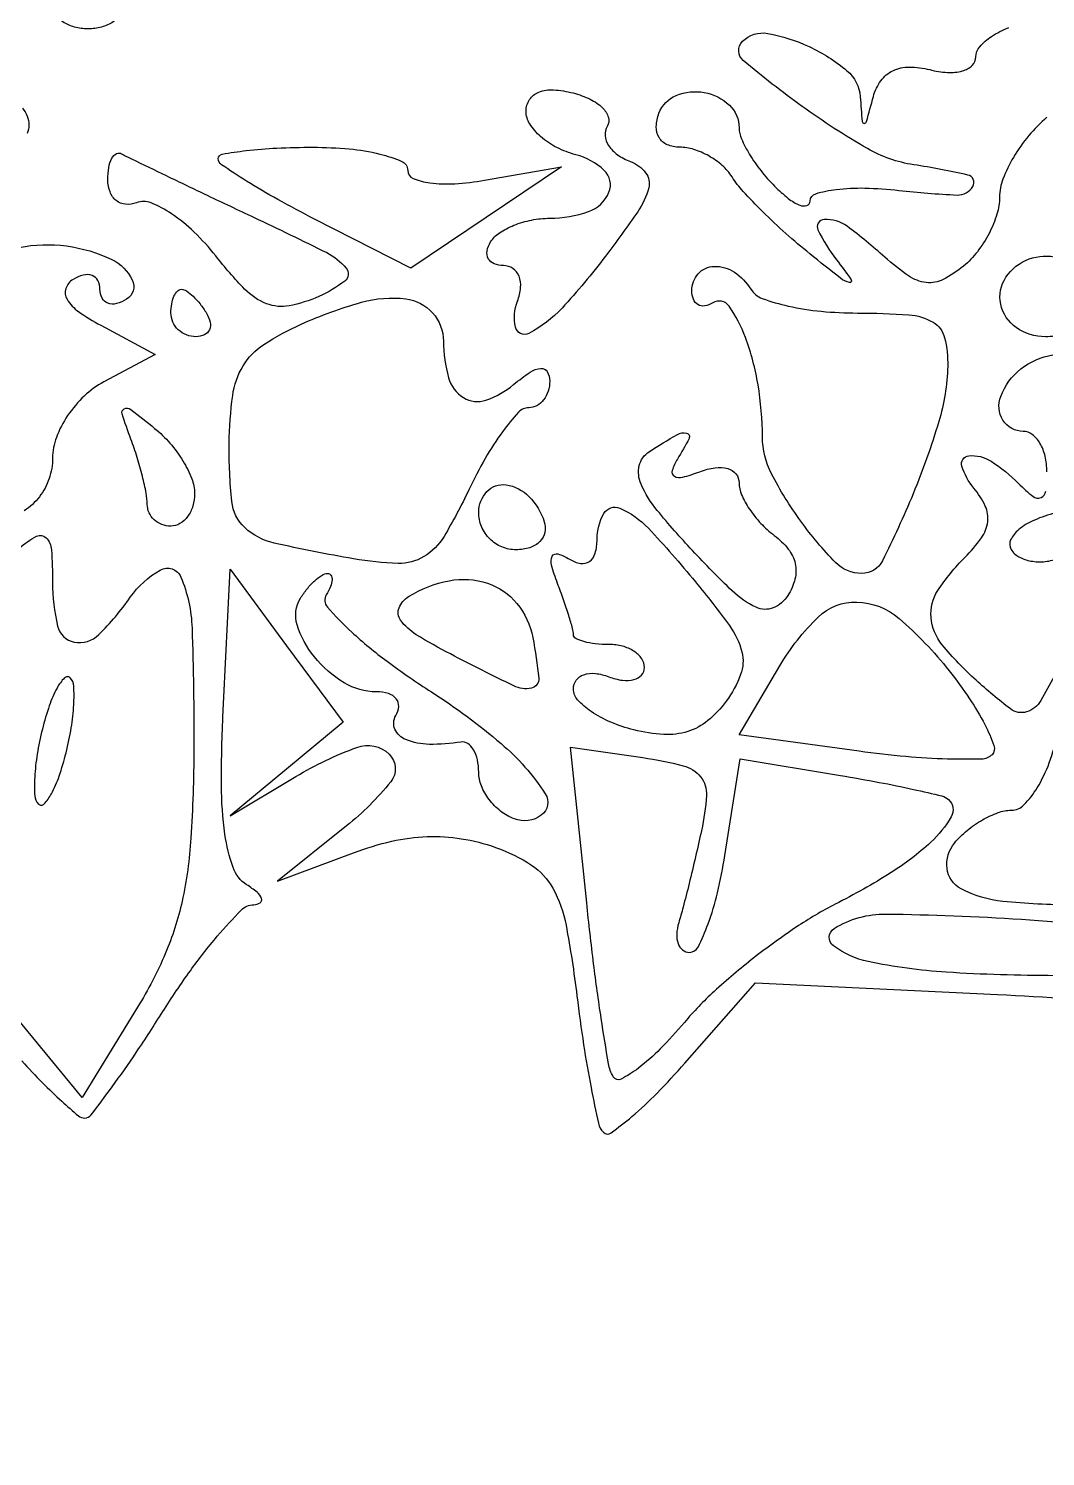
# Model space of a CAD drawing. Header units: inches. Extents: x -279 to 561, y -345 to 342.
# Drawn here: x -210.0824 to -209.7678, y -300.8446 to -300.4028 of the extents above; entities that cross this region are included whole.
import ezdxf

# ---------------------------------------------------------------- set-up
doc = ezdxf.new("R2010")
doc.units = ezdxf.units.IN
doc.header["$LTSCALE"] = 0.5
doc.header["$MEASUREMENT"] = 0

msp = doc.modelspace()

# ---------------------------------------------------------------- linework, layer by layer
for points in [[(-205.72684, -301.74723, -0.00001), (-206.54741, -301.74907, -0.000412)], [(-206.54191, -301.73765, -0.00001), (-205.72683, -301.73995, -0.41338)], [(-209.7673, -300.43022, 0.042654), (-209.77291, -300.43591, 0.039092), (-209.77765, -300.44264, 0.041395), (-209.78092, -300.44934, 0.092868), (-209.78196, -300.45489, -0.075721), (-209.78277, -300.46021, -0.044505), (-209.78522, -300.46617, -0.043355), (-209.78882, -300.47182, -0.056197), (-209.79308, -300.47625, -0.055029), (-209.79939, -300.48041, -0.147499), (-209.80462, -300.48136, -0.123185), (-209.81011, -300.47931, -0.033101), (-209.81747, -300.47348, 0.025982), (-209.82916, -300.46396, 0.173315), (-209.83624, -300.46186, 0.535168), (-209.83814, -300.46508, 0.052401), (-209.83243, -300.47431, -0.011668), (-209.82787, -300.48049, -0.684597), (-209.82843, -300.48134, -0.111864), (-209.83114, -300.48006, -0.003581), (-209.84069, -300.47247, -0.01309), (-209.84809, -300.46619, -0.012489), (-209.85526, -300.45944, -0.012531), (-209.86129, -300.45315, -0.042803), (-209.86474, -300.44866, 0.070457), (-209.86775, -300.44516, 0.05185), (-209.87193, -300.4422, 0.052294), (-209.87658, -300.44018, 0.076172), (-209.88099, -300.43951, -0.101934), (-209.8848, -300.43872, -0.156578), (-209.88731, -300.43653, -0.145096), (-209.88819, -300.43314, -0.083504), (-209.88735, -300.42898, -0.205411), (-209.88201, -300.42349, -0.144435), (-209.87334, -300.42256, -0.144929), (-209.86557, -300.42648, -0.206704), (-209.86254, -300.43349, 0.104986), (-209.86181, -300.43694, 0.032098), (-209.85932, -300.4417, 0.030558), (-209.85576, -300.44682, 0.029119), (-209.85156, -300.45154, 0.027468), (-209.84733, -300.45533, 0.069683), (-209.84379, -300.45743, 0.177141), (-209.84158, -300.45753, 0.327725), (-209.84057, -300.45615, -0.331802), (-209.83886, -300.45387, -0.042402), (-209.8325, -300.45255, -0.036144), (-209.82362, -300.45213, -0.021657), (-209.81309, -300.45285, 0.015856), (-209.79511, -300.45428, 0.281286), (-209.79021, -300.4516, 0.504637), (-209.79174, -300.4481, 0.017965), (-209.80853, -300.44492, -0.092942), (-209.82287, -300.4399, -0.025634), (-209.84302, -300.42689, -0.019109), (-209.86126, -300.41265, -0.43913), (-209.86151, -300.40673, -0.245779), (-209.85369, -300.40428, -0.065393), (-209.84084, -300.40838, -0.064136), (-209.82919, -300.41582, -0.203724), (-209.82506, -300.42388, 0.002858), (-209.82447, -300.43154, 0.395126), (-209.82385, -300.43211, 0.332516), (-209.82311, -300.43154, 0.002549), (-209.82101, -300.42381, -0.091974), (-209.8187, -300.41893, -0.125741), (-209.81497, -300.41583, -0.112145), (-209.80987, -300.41468, -0.063295), (-209.80355, -300.4155, 0.049154), (-209.79809, -300.41637, 0.082383), (-209.79347, -300.41589, 0.120509), (-209.79042, -300.41418, 0.208339), (-209.78928, -300.41156, -0.181781), (-209.78809, -300.40839, -0.067493), (-209.78444, -300.40521, -0.055581), (-209.77911, -300.4025, -0.042423)], [(-210.08434, -300.42744, -0.18703), (-210.08233, -300.43261, -0.108972), (-210.08291, -300.43521, -0.182303)], [(-210.08533, -300.47048, -0.08016), (-210.0707, -300.47005, -0.07996), (-210.05666, -300.47425, -0.169361), (-210.05034, -300.48057, -0.384045), (-210.05209, -300.48654, -0.075874), (-210.05525, -300.48789, -0.153046), (-210.05793, -300.48775, -0.186824), (-210.0597, -300.48617, -0.119364), (-210.06035, -300.48346, 0.120336), (-210.06101, -300.48076, 0.18716), (-210.0628, -300.47919, 0.152305), (-210.06549, -300.47905, 0.075312), (-210.06867, -300.48041, 0.177926), (-210.07089, -300.48324, 0.21736), (-210.07051, -300.48655, 0.103862), (-210.06695, -300.49036, 0.030561), (-210.06011, -300.49458), (-210.04324, -300.50361), (-210.05912, -300.51211, 0.066329), (-210.0652, -300.51648, 0.05549), (-210.07034, -300.52254, 0.057641), (-210.07383, -300.52929, 0.090855), (-210.07501, -300.53569, -0.082174), (-210.07605, -300.542, -0.082442), (-210.07907, -300.54763, -0.082487), (-210.08375, -300.55198, -0.082394)], [(-209.7673, -300.53988, 0.05689), (-209.76785, -300.53511, 0.076249), (-209.76946, -300.53108, 0.095328), (-209.77183, -300.52838, 0.166233), (-209.77463, -300.52742, -0.258163), (-209.78089, -300.52396, -0.236598), (-209.7816, -300.51657, -0.134615), (-209.77533, -300.50809, -0.126472), (-209.76547, -300.50375, -0.055675)], [(-209.76097, -300.59567, -0.0114), (-209.76922, -300.61069, -0.188872), (-209.7736, -300.61419, -0.243845), (-209.77861, -300.61328, -0.019495), (-209.78924, -300.60439, -0.037046), (-209.79969, -300.59342, -0.150208), (-209.80315, -300.58498, -0.169958), (-209.80106, -300.57668, -0.05073), (-209.79269, -300.56642, 0.041133), (-209.78757, -300.56038, 0.123813), (-209.78561, -300.55539, 0.143458), (-209.78638, -300.55052, 0.062831), (-209.78993, -300.54496, -0.09885), (-209.7936, -300.53816, -0.472912), (-209.79149, -300.53497, -0.171741), (-209.78459, -300.53664, -0.051921), (-209.77609, -300.54354, 0.02847), (-209.77158, -300.54756, 0.273085), (-209.76913, -300.5479, 0.272121), (-209.76765, -300.54592, 0.028321)], [(-209.76457, -300.55264, 0.039635), (-209.77116, -300.55486, 0.070756), (-209.77604, -300.55782, 0.111006), (-209.77852, -300.561, 0.254076), (-209.77836, -300.56395, 0.130522), (-209.77594, -300.56623, 0.080603), (-209.77223, -300.56753, 0.071232), (-209.76783, -300.56768, 0.064668), (-209.76341, -300.56661, -0.180686)], [(-210.08534, -300.56351, -0.048447), (-210.07996, -300.55986, -0.336564), (-210.07701, -300.56031, -0.177783), (-210.07535, -300.56402, -0.016872), (-210.07501, -300.57414, 0.057584), (-210.07345, -300.58763, 0.296093), (-210.06828, -300.59259, 0.246826), (-210.0607, -300.59029, 0.045298), (-210.05095, -300.57875, -0.111238), (-210.04168, -300.57031, -0.449782), (-210.0353, -300.57248, -0.090743), (-210.03185, -300.58825, -0.009797), (-210.03128, -300.62571, -0.014455), (-210.0322, -300.65325, -0.038116), (-210.03492, -300.67279, -0.047639), (-210.04011, -300.68901, -0.036548), (-210.04868, -300.70555), (-210.06585, -300.73348), (-210.08874, -300.70571, -0.008987)], [(-210.08452, -300.7222, 0.009607), (-210.07809, -300.72898, 0.013892), (-210.07214, -300.73469, 0.009492), (-210.06702, -300.73916, 0.176596), (-210.06504, -300.73988, 0.233581), (-210.06309, -300.73892, 0.005071), (-210.05657, -300.7302, 0.010523), (-210.0491, -300.71956, 0.006776), (-210.04088, -300.70693, -0.014643), (-210.03237, -300.69429, -0.020744), (-210.02402, -300.68362, -0.017472), (-210.01664, -300.67553, -0.197206), (-210.01273, -300.67385, 0.137524), (-210.0108, -300.67327, 0.351186), (-210.01036, -300.67198, 0.133525), (-210.01173, -300.67002, 0.032685), (-210.01494, -300.66767, -0.169101), (-210.01915, -300.66237, -0.048824), (-210.02165, -300.65205, -0.034193), (-210.02274, -300.63695, -0.012965), (-210.02227, -300.61581), (-210.02006, -300.57), (-210.00258, -300.59372), (-209.9851, -300.61743), (-210.00258, -300.63191), (-210.02006, -300.64638), (-209.99971, -300.63422, -0.045887), (-209.98082, -300.62517, -0.289657), (-209.97086, -300.62728, -0.387055), (-209.97035, -300.63583, -0.0541), (-209.98404, -300.64948), (-210.00541, -300.66661), (-209.98186, -300.65778, -0.033542), (-209.97002, -300.65423, -0.046766), (-209.95906, -300.65278, -0.049435), (-209.94851, -300.65343, -0.044524), (-209.9379, -300.65613, -0.060318), (-209.92676, -300.66163, -0.123307), (-209.92018, -300.66874, -0.079639), (-209.9161, -300.6802, -0.015303), (-209.91274, -300.70207, 0.007118), (-209.91067, -300.71717, 0.01027), (-209.90837, -300.73046, 0.006344), (-209.9061, -300.74146, 0.143087), (-209.90456, -300.74427, 0.368266), (-209.90219, -300.74446, 0.019353), (-209.89573, -300.7394, 0.022945), (-209.88793, -300.73214, 0.013771), (-209.87933, -300.72287), (-209.85753, -300.69804), (-209.78262, -300.70165, -0.005191), (-209.73789, -300.70427, -0.042294)]]:
    msp.add_lwpolyline(points, format="xyb")
for points in [[(-210.05303, -300.39555, -0.148195), (-210.05387, -300.39834, -0.098894), (-210.05626, -300.40072, -0.082425), (-210.05982, -300.40233, -0.064853), (-210.06402, -300.40287, -0.064853), (-210.06822, -300.40233, -0.082425), (-210.07178, -300.40072, -0.098894), (-210.07416, -300.39834, -0.148195), (-210.07501, -300.39555, -0.148195), (-210.07416, -300.39275, -0.098894), (-210.07178, -300.39037, -0.082425), (-210.06822, -300.38877, -0.064853), (-210.06402, -300.38822, -0.064853), (-210.05982, -300.38877, -0.082425), (-210.05626, -300.39037, -0.098894), (-210.05387, -300.39275, -0.148195)], [(-209.90339, -300.43306, 0.166085), (-209.90403, -300.4359, 0.12117), (-209.90293, -300.43896, 0.092777), (-209.90017, -300.4418, 0.061893), (-209.89615, -300.44394, -0.137355), (-209.89147, -300.44742, -0.233292), (-209.89052, -300.4521, -0.086788), (-209.89389, -300.45944, -0.011734), (-209.90388, -300.47319, -0.023008), (-209.91734, -300.48924, -0.088838), (-209.92764, -300.49708, -0.490502), (-209.93172, -300.49516, -0.147526), (-209.93113, -300.48713, 0.069008), (-209.93015, -300.48292, 0.116977), (-209.93066, -300.47937, 0.152575), (-209.93255, -300.47702, 0.148627), (-209.93546, -300.47614, -0.095723), (-209.93837, -300.47557, -0.173661), (-209.94016, -300.47398, -0.171987), (-209.94054, -300.47161, -0.093667), (-209.93947, -300.46881, -0.108893), (-209.93674, -300.466, -0.050757), (-209.93222, -300.46364, -0.046925), (-209.92676, -300.46203, -0.048273), (-209.92115, -300.46148, 0.08511), (-209.90913, -300.45942, 0.213668), (-209.90283, -300.45343, 0.312014), (-209.90432, -300.44665, 0.124236), (-209.91309, -300.44182, -0.054095), (-209.91898, -300.43958, -0.061869), (-209.92396, -300.4362, -0.071458), (-209.92734, -300.43226, -0.142538), (-209.92848, -300.42835, -0.146351), (-209.92741, -300.42476, -0.156319), (-209.92456, -300.42246, -0.107725), (-209.91996, -300.42175, -0.048988), (-209.91391, -300.42271, -0.047699), (-209.90862, -300.42465, -0.082898), (-209.90481, -300.42732, -0.125127), (-209.90302, -300.43027, -0.215544)], [(-209.96511, -300.44665, 0.302701), (-209.96345, -300.44915, 0.066979), (-209.95822, -300.45054, 0.047747), (-209.95057, -300.45079, 0.026707), (-209.9413, -300.4497), (-209.91749, -300.44561), (-209.9408, -300.46128), (-209.96411, -300.47694), (-209.99392, -300.46174, -0.008749), (-210.00534, -300.45566, -0.013518), (-210.01497, -300.44997, -0.007791), (-210.0227, -300.44494, -0.249712), (-210.02372, -300.44302, -0.364825), (-210.02255, -300.44163, -0.013042), (-210.01511, -300.44054, -0.018584), (-210.00565, -300.43976, -0.011256), (-209.99442, -300.43951, -0.023), (-209.98319, -300.44002, -0.036792), (-209.97372, -300.4416, -0.042291), (-209.96693, -300.44388, -0.299133)], [(-210.0128, -300.46115, -0.005335), (-209.99017, -300.47211, -0.10523), (-209.98415, -300.47689, -0.423778), (-209.9846, -300.48091, -0.059418), (-209.99258, -300.48567, -0.057761), (-210.00179, -300.48856, -0.141787), (-210.00878, -300.48791, -0.107313), (-210.01556, -300.48339, -0.025551), (-210.02453, -300.47311, 0.033769), (-210.03116, -300.46577, 0.044604), (-210.03816, -300.4601, 0.051733), (-210.04454, -300.45672, 0.189888), (-210.04903, -300.45668, -0.113505), (-210.05241, -300.45716, -0.147908), (-210.0553, -300.456, -0.135841), (-210.05723, -300.45334, -0.089661), (-210.05791, -300.44959, -0.039469), (-210.05761, -300.44574, -0.082296), (-210.05666, -300.44289, -0.150548), (-210.05525, -300.44149, -0.255381), (-210.05364, -300.44151, 0.015567), (-210.05062, -300.44309, 0.000676), (-210.03988, -300.44827, 0.00115), (-210.02712, -300.45437, 0.00082)], [(-209.7495, -300.49162, -0.121409), (-209.75204, -300.49411, -0.047968), (-209.75651, -300.49621, -0.043811), (-209.762, -300.49764, -0.041798), (-209.76774, -300.49812, -0.152181), (-209.77679, -300.4953, -0.192119), (-209.7816, -300.48805, -0.200636), (-209.78002, -300.47974, -0.161729), (-209.7728, -300.47407, -0.149144), (-209.76399, -300.47364, -0.099914), (-209.75482, -300.47803, -0.11964), (-209.74915, -300.48494, -0.255987)], [(-209.85888, -300.48346, 0.169413), (-209.85538, -300.4863, 0.031793), (-209.84734, -300.48864, 0.030795), (-209.83715, -300.49025, 0.023924), (-209.82594, -300.49079, -0.017136), (-209.81, -300.49134, -0.116704), (-209.80254, -300.49365, -0.20105), (-209.79896, -300.49845, -0.06855), (-209.79801, -300.50727, -0.064914), (-209.80076, -300.52437, -0.026111), (-209.8087, -300.54671, -0.018443), (-209.81821, -300.56743, -0.283086), (-209.82463, -300.57138, -0.202046), (-209.83271, -300.56798, -0.036186), (-209.84348, -300.55521, -0.038585), (-209.85253, -300.5405, -0.117169), (-209.85532, -300.52917, 0.038815), (-209.8567, -300.51299, 0.04798), (-209.86058, -300.49838, 0.064448), (-209.86567, -300.48867, 0.397132), (-209.8707, -300.48764, -0.096763), (-209.87318, -300.48858, -0.174471), (-209.87529, -300.4882, -0.171137), (-209.8767, -300.48655, -0.092667), (-209.8772, -300.4839, -0.184449), (-209.87518, -300.47862, -0.207294), (-209.87028, -300.47636, -0.153238), (-209.86401, -300.47817, -0.108575)], [(-210.02739, -300.49079, -0.082592), (-210.02624, -300.49359, -0.161196), (-210.02647, -300.49596, -0.182303), (-210.02802, -300.49754, -0.108972), (-210.03062, -300.49812, -0.093332), (-210.03358, -300.49756, -0.09642), (-210.0361, -300.49596, -0.099167), (-210.03778, -300.49358, -0.105053), (-210.03838, -300.49079, -0.042167), (-210.03814, -300.48798, -0.061769), (-210.03743, -300.48562, -0.081139), (-210.03638, -300.48401, -0.210953), (-210.03514, -300.48346, -0.151918), (-210.0336, -300.48394, -0.038439), (-210.03153, -300.48562, -0.035638), (-210.02936, -300.48799, -0.029505)], [(-209.95403, -300.49955, 0.065416), (-209.95246, -300.5108, 0.189722), (-209.94783, -300.51697, 0.225066), (-209.94088, -300.51774, 0.090011), (-209.93232, -300.51292, -0.025273), (-209.92722, -300.5091, -0.125257), (-209.92387, -300.50791, -0.29578), (-209.92193, -300.50893, -0.129135), (-209.92115, -300.51187, -0.07742), (-209.92164, -300.51501, -0.090038), (-209.92306, -300.51768, -0.100776), (-209.92517, -300.51946, -0.125859), (-209.92765, -300.52009, 0.211716), (-209.93085, -300.52152, 0.026428), (-209.93577, -300.52756, 0.027422), (-209.9411, -300.53577, 0.019463), (-209.9462, -300.54551, -0.023265), (-209.95387, -300.55991, -0.124388), (-209.96011, -300.56617, -0.14382), (-209.9681, -300.56825, -0.0348), (-209.98183, -300.56685, -0.012671), (-210.00647, -300.56196, -0.13219), (-210.01551, -300.5572, -0.182171), (-210.01953, -300.54914, -0.028808), (-210.02035, -300.53117, -0.030169), (-210.01926, -300.51629, -0.102847), (-210.01606, -300.50717, -0.112773), (-210.00967, -300.50056, -0.040148), (-209.99806, -300.49424, -0.035231), (-209.97943, -300.48748, -0.099673), (-209.9657, -300.4864, -0.183514), (-209.9574, -300.49076, -0.181197)], [(-210.03105, -300.54663, -0.070908), (-210.0316, -300.55049, -0.086403), (-210.0332, -300.55376, -0.100269), (-210.03558, -300.55595, -0.136626), (-210.03838, -300.55673, -0.090658), (-210.04117, -300.55621, -0.095575), (-210.04355, -300.55475, -0.099646), (-210.04514, -300.55257, -0.108102), (-210.0457, -300.55, 0.04725), (-210.04603, -300.54652, 0.014007), (-210.04718, -300.54131, 0.013921), (-210.04881, -300.53548, 0.014589), (-210.05074, -300.52985, -0.009993), (-210.0535, -300.522, -0.381878), (-210.05282, -300.52042, -0.278007), (-210.05081, -300.52065, -0.007209), (-210.04341, -300.52649, -0.043976), (-210.03868, -300.53108, -0.040475), (-210.03468, -300.53655, -0.042964), (-210.03193, -300.54205, -0.094925)], [(-209.88163, -300.53599, 0.059284), (-209.88327, -300.53953, 0.357523), (-209.88259, -300.54128, 0.196415), (-209.88003, -300.5416, 0.026179), (-209.87474, -300.53989, -0.055766), (-209.87, -300.53865, -0.105071), (-209.86607, -300.53891, -0.153862), (-209.86352, -300.54058, -0.172935), (-209.86254, -300.54333, 0.103028), (-209.86178, -300.54702, 0.044541), (-209.85936, -300.55145, 0.041561), (-209.85584, -300.55587, 0.043219), (-209.85169, -300.55958, -0.064411), (-209.84735, -300.56381, -0.112489), (-209.8452, -300.56831, -0.119099), (-209.84527, -300.57312, -0.077806), (-209.84748, -300.57824, -0.158401), (-209.85201, -300.58201, -0.208517), (-209.85732, -300.58185, -0.081288), (-209.86471, -300.57674, -0.013158), (-209.87701, -300.56425, -0.015222), (-209.88789, -300.55187, -0.069597), (-209.8929, -300.54373, -0.160276), (-209.89344, -300.53802, -0.198126), (-209.89039, -300.53369, -0.008833), (-209.88166, -300.52836, -0.199359), (-209.87879, -300.52797, -0.478356), (-209.87805, -300.52963, -0.020616)], [(-209.92283, -300.55535, -0.134046), (-209.92265, -300.55866, -0.144529), (-209.92419, -300.5615, -0.119977), (-209.92732, -300.5634, -0.077096), (-209.93153, -300.56405, -0.099038), (-209.93596, -300.56317, -0.097945), (-209.93973, -300.56064, -0.097945), (-209.94225, -300.55688, -0.099038), (-209.94313, -300.55245, -0.190724), (-209.94059, -300.54603, -0.244413), (-209.93468, -300.54396, -0.165501), (-209.92758, -300.54756, -0.113253)], [(-209.87609, -300.57392, -0.016073), (-209.86554, -300.58752, -0.094048), (-209.86171, -300.59567, -0.154498), (-209.86209, -300.60266, -0.067712), (-209.86656, -300.61091, -0.062884), (-209.87222, -300.6169, -0.097385), (-209.87846, -300.62027, -0.089856), (-209.88589, -300.62117, -0.046872), (-209.89514, -300.61975, -0.037754), (-209.90229, -300.61737, -0.049685), (-209.90834, -300.61409, -0.059143), (-209.91252, -300.61048, -0.1869), (-209.91383, -300.60709, -0.161357), (-209.91294, -300.6044, -0.151583), (-209.9106, -300.6027, -0.110673), (-209.90704, -300.60231, -0.063747), (-209.90284, -300.60333, 0.055937), (-209.89863, -300.60443, 0.100118), (-209.89508, -300.60423, 0.147206), (-209.89275, -300.6028, 0.184534), (-209.89185, -300.60045, 0.152681), (-209.8927, -300.59775, 0.098158), (-209.89508, -300.59544, 0.08088), (-209.89864, -300.59389, 0.062722), (-209.90284, -300.59336, -0.026361), (-209.90705, -300.59314, -0.041645), (-209.9106, -300.59246, -0.050709), (-209.91311, -300.59148, -0.281131), (-209.91383, -300.59029, 0.067459), (-209.91408, -300.58844, 0.007698), (-209.91527, -300.58437, 0.009187), (-209.91686, -300.57956, 0.00736), (-209.91874, -300.57444, -0.023756), (-209.9206, -300.56879, -0.183547), (-209.92035, -300.56607, -0.370727), (-209.91862, -300.56532, -0.062479), (-209.91507, -300.56695, 0.094824), (-209.91161, -300.56827, 0.201622), (-209.90886, -300.56765, 0.171774), (-209.90708, -300.56511, 0.067586), (-209.9065, -300.56082, -0.129902), (-209.90439, -300.55284, -0.382319), (-209.89945, -300.55118, -0.103493), (-209.89064, -300.55738, -0.015026)], [(-209.99029, -300.57796, 0.330102), (-209.98997, -300.58176, 0.025756), (-209.98241, -300.58951, 0.027156), (-209.9715, -300.59855, 0.016726), (-209.95776, -300.60803, -0.033636), (-209.9362, -300.62401, -0.072062), (-209.92254, -300.63951, -0.398453), (-209.92376, -300.64617, -0.254957), (-209.93214, -300.64729, -0.074185), (-209.93635, -300.64492, -0.064359), (-209.93991, -300.64131, -0.06686), (-209.94231, -300.63708, -0.096313), (-209.94313, -300.63287, 0.052501), (-209.94354, -300.62903, 0.080687), (-209.94475, -300.62591, 0.110271), (-209.94654, -300.624, 0.191341), (-209.94863, -300.62353, -0.04214), (-209.95841, -300.62424, -0.093876), (-209.96571, -300.62277, -0.1931), (-209.96905, -300.61954, -0.24872), (-209.96878, -300.61534, 0.12431), (-209.96789, -300.61255, 0.188386), (-209.96867, -300.61016, 0.149321), (-209.97108, -300.60855, 0.073118), (-209.97477, -300.60801, -0.137556), (-209.98476, -300.60521, -0.085856), (-209.99398, -300.59716, -0.094481), (-209.99931, -300.58724, -0.217901), (-209.99828, -300.57903, -0.031991), (-209.9962, -300.5761, -0.037555), (-209.99387, -300.57362, -0.0409), (-209.99162, -300.57189, -0.144913), (-209.98989, -300.57138, -0.254996), (-209.98885, -300.57194, -0.159689), (-209.9885, -300.57331, -0.08427), (-209.98899, -300.57543, -0.039014)], [(-209.9264, -300.59121, -0.022328), (-209.92457, -300.60379, -0.386157), (-209.92684, -300.60686, -0.16435), (-209.93227, -300.60616, -0.005497), (-209.95189, -300.59628, -0.018394), (-209.96247, -300.59031, -0.097991), (-209.96731, -300.58583, -0.258604), (-209.96778, -300.58204, -0.159903), (-209.96482, -300.57852, -0.090769), (-209.95231, -300.57363, -0.128312), (-209.94043, -300.57439, -0.143035), (-209.93131, -300.58067, -0.124299)], [(-209.79758, -300.60145, -0.019133), (-209.79123, -300.61015, -0.02994), (-209.78652, -300.61813, -0.030019), (-209.78368, -300.62464, -0.292452), (-209.78429, -300.62744, -0.192997), (-209.78751, -300.62882, -0.012083), (-209.79805, -300.6288, -0.016425), (-209.81094, -300.62805, -0.011361), (-209.82545, -300.62639), (-209.86256, -300.62129), (-209.84998, -300.59999, -0.066832), (-209.83807, -300.58487, -0.202215), (-209.82611, -300.58021, -0.172944), (-209.81307, -300.58527, -0.047297)], [(-209.73856, -300.66113, -0.106564), (-209.73957, -300.66708, -0.160784), (-209.74293, -300.67106, -0.106191), (-209.74922, -300.67329, -0.032194), (-209.75938, -300.67395, -0.025787), (-209.78091, -300.67283, -0.095358), (-209.79388, -300.66892, -0.246692), (-209.79821, -300.66264, -0.206009), (-209.7959, -300.65477, -0.047574), (-209.792, -300.6509, -0.041317), (-209.78726, -300.64762, -0.043415), (-209.78243, -300.64537, -0.087522), (-209.77831, -300.64464, 0.202785), (-209.77442, -300.643, 0.056559), (-209.77029, -300.63765, 0.047372), (-209.76657, -300.62995, 0.034625), (-209.76389, -300.62083), (-209.75865, -300.59702), (-209.74888, -300.62266, -0.013029), (-209.7451, -300.63342, -0.012399), (-209.74182, -300.64454, -0.012444), (-209.73941, -300.6545, -0.04229)], [(-210.07815, -300.61952, 0.020542), (-210.07975, -300.62727, 0.027625), (-210.08053, -300.63439, 0.027158), (-210.08052, -300.64015, 0.184572), (-210.07938, -300.64271, 0.421779), (-210.07762, -300.64268, 0.066231), (-210.07536, -300.63956, 0.041417), (-210.07296, -300.63408, 0.020907), (-210.07082, -300.62685, 0.020542), (-210.06921, -300.61911, 0.027625), (-210.06844, -300.61199, 0.027158), (-210.06844, -300.60622, 0.184572), (-210.06958, -300.60366, 0.421779), (-210.07134, -300.60369, 0.066231), (-210.07361, -300.60681, 0.041417), (-210.07601, -300.61229, 0.020907)], [(-209.87421, -300.65096, -0.003585), (-209.87603, -300.65903, -0.003302), (-209.87801, -300.6673, -0.003297), (-209.87988, -300.67464, -0.010924), (-209.88124, -300.67944, 0.061321), (-209.88187, -300.68294, 0.10121), (-209.88143, -300.68591, 0.138415), (-209.88002, -300.68786, 0.169351), (-209.8779, -300.6886, 0.283571), (-209.87524, -300.68695, 0.028719), (-209.87215, -300.67981, 0.029183), (-209.86924, -300.67015, 0.018857), (-209.86696, -300.65868), (-209.86218, -300.62876), (-209.83122, -300.63388, -0.005607), (-209.81918, -300.636, -0.008157), (-209.80861, -300.63817, -0.004602), (-209.79979, -300.64022, -0.126185), (-209.79771, -300.64133, -0.354313), (-209.7969, -300.64664, -0.073874), (-209.80326, -300.65454, -0.046286), (-209.81553, -300.66393, -0.022146), (-209.83282, -300.67373, 0.029434), (-209.84486, -300.6808, 0.018741), (-209.85803, -300.69034, 0.018822), (-209.87028, -300.7007, 0.032914), (-209.87949, -300.71028, -0.019475), (-209.88693, -300.71845, -0.035276), (-209.8937, -300.72443, -0.044854), (-209.89905, -300.7278, -0.398601), (-209.90149, -300.72709, -0.089502), (-209.90296, -300.72305, -0.004431), (-209.90523, -300.70902, -0.007038), (-209.90756, -300.6922, -0.005018), (-209.90972, -300.67332), (-209.91474, -300.62507), (-209.89237, -300.62835, -0.025709), (-209.87984, -300.63085, -0.162813), (-209.87445, -300.63432, -0.188449), (-209.87266, -300.64004, -0.036522)], [(-209.72469, -300.68823, -0.394202), (-209.72618, -300.69147, -0.050951), (-209.73418, -300.69385, -0.033922), (-209.74704, -300.69539, -0.013409), (-209.76486, -300.69582, -0.014811), (-209.79843, -300.69475, -0.037413), (-209.82263, -300.69143, -0.106289), (-209.83333, -300.68661, -0.531234), (-209.83311, -300.68119, -0.142542), (-209.81707, -300.67675, -0.013), (-209.77521, -300.67837, -0.009334), (-209.73254, -300.68194, -0.294859)]]:
    msp.add_lwpolyline(points, format="xyb", close=True)

doc.saveas('drawing.dxf')
